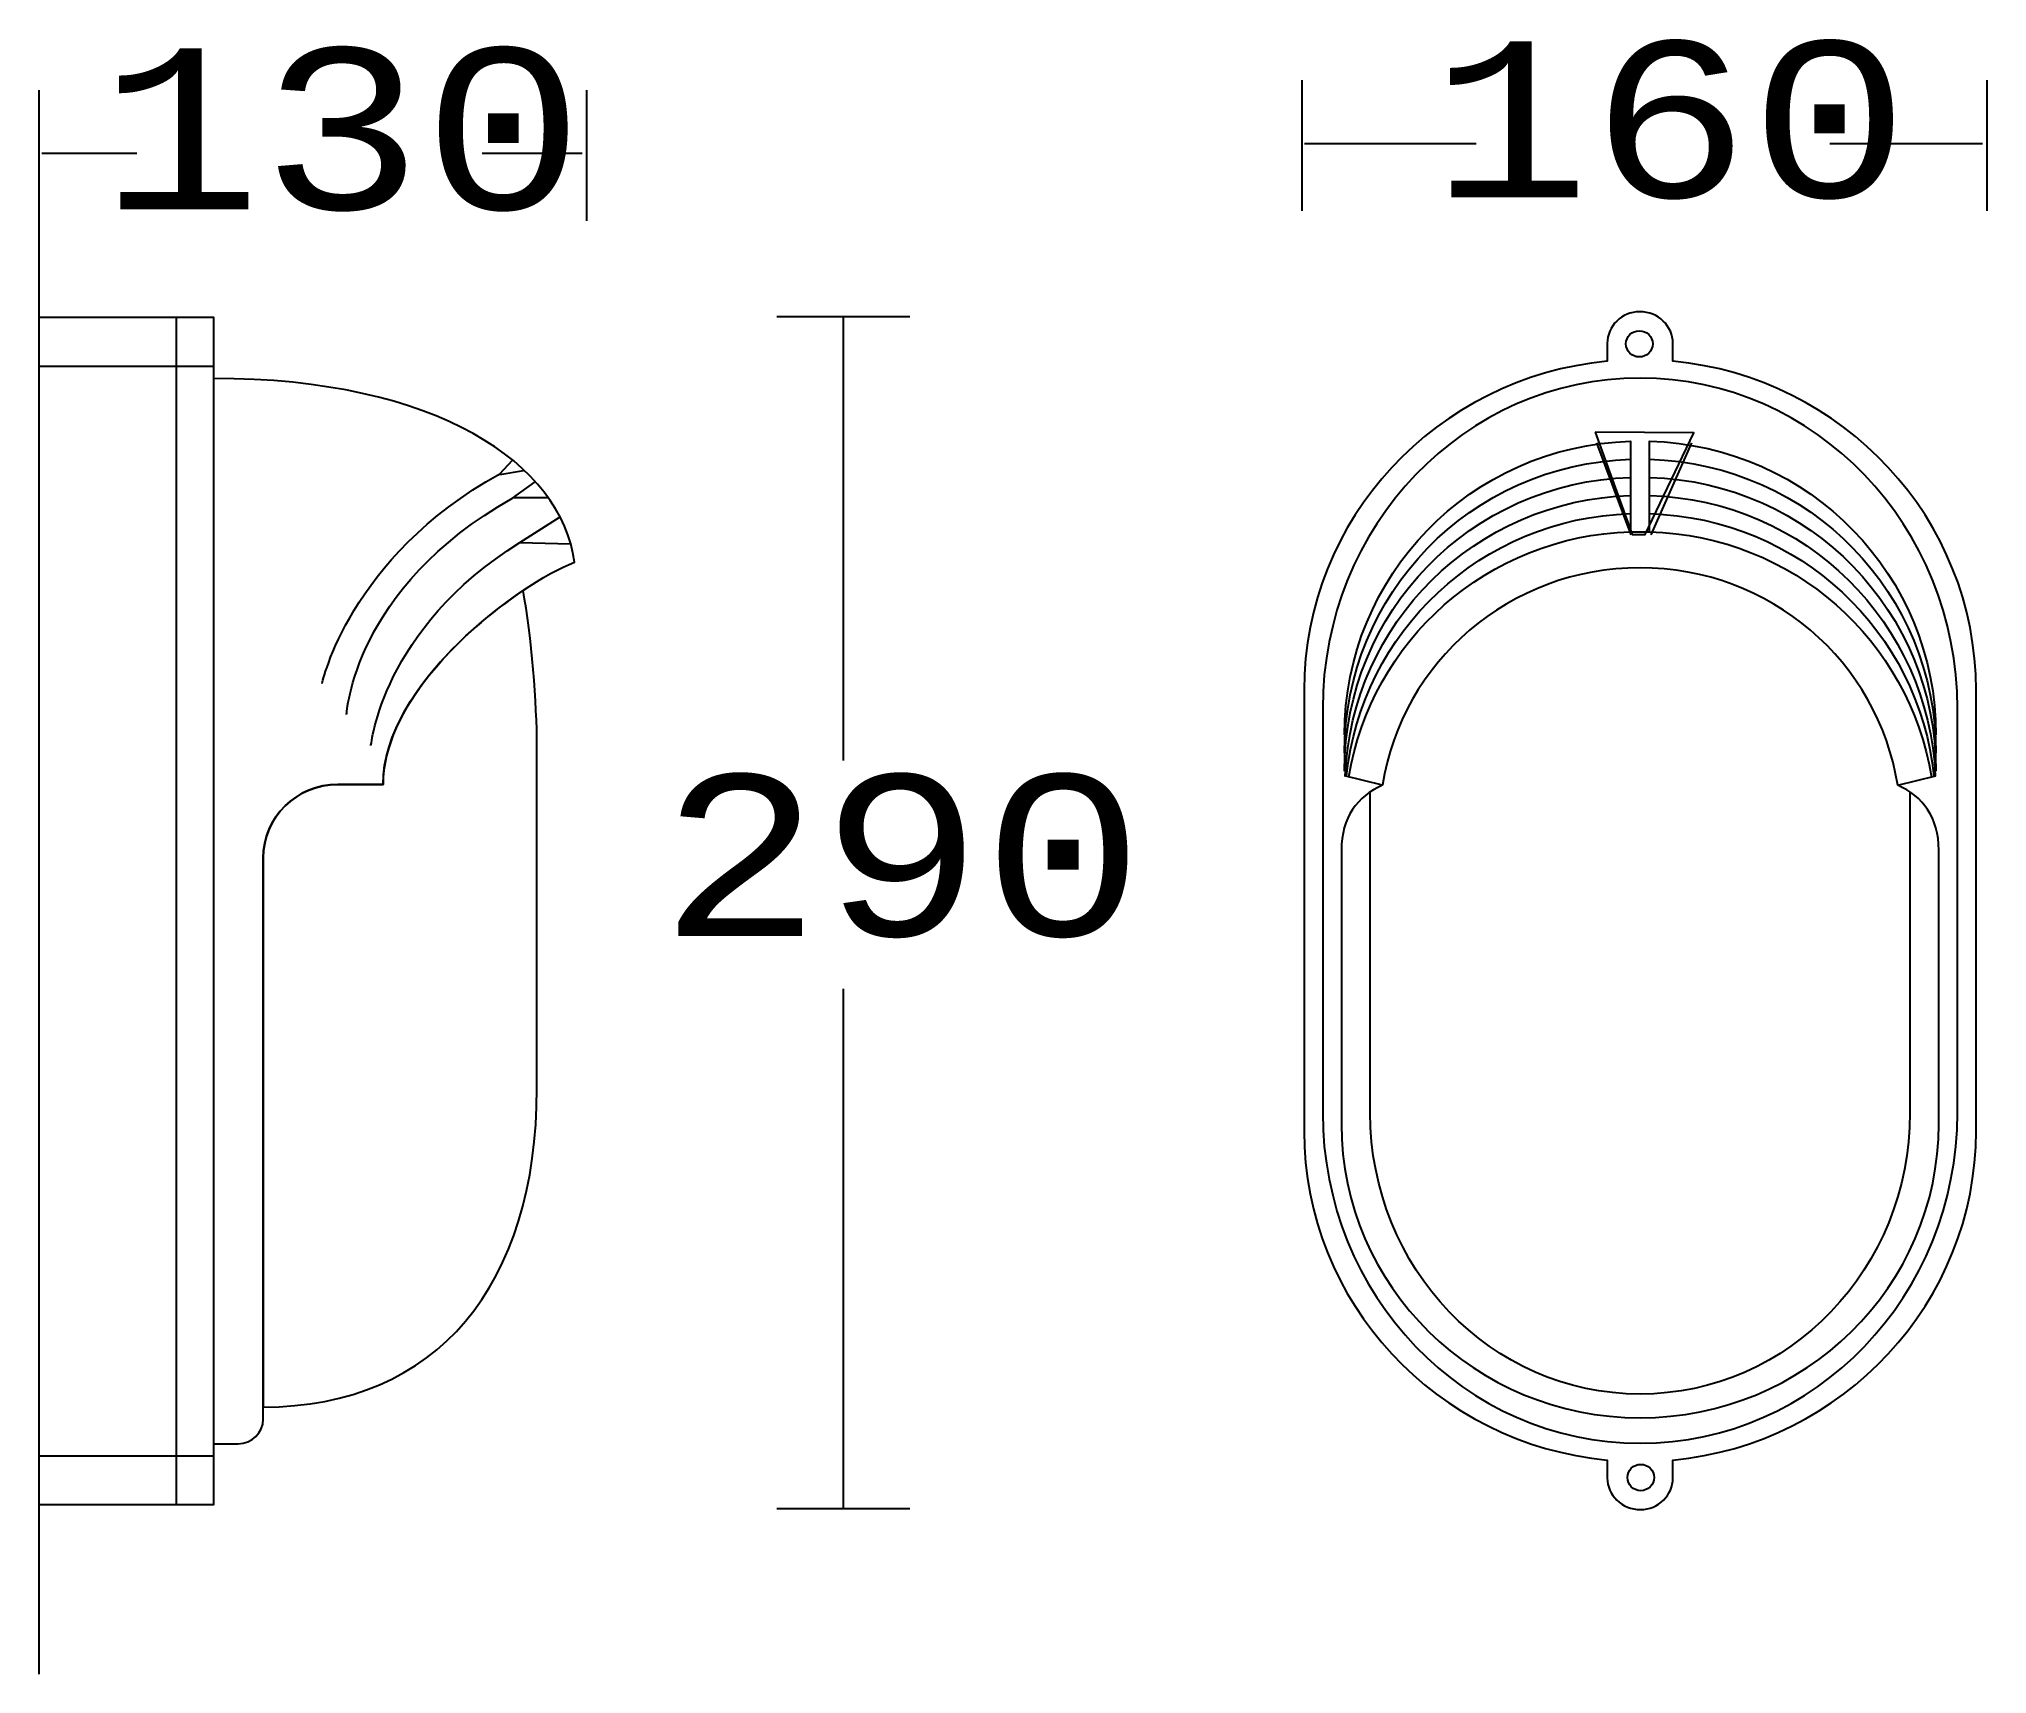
# Model space of a CAD drawing. Extents: x 78 to 299, y 71 to 256.
import ezdxf

# ---------------------------------------------------------------- set-up
doc = ezdxf.new("R2010")
doc.units = 0
doc.layers.add('LIVELLO_1', color=160, linetype='Continuous')
doc.styles.add('STD', font='txt')

# ---------------------------------------------------------------- blocks, each defined once
blk = doc.blocks.new('AI9-BLK1')
at = {"layer": 'LIVELLO_1', "color": 7}
for p, q in [((-91, 71.39), (-91, 86.16)), ((-29.11, 71.4), (-29.11, 86.16)), ((51.74, 72.51), (51.74, 87.27)), ((129.16, 72.52), (129.16, 87.28)), ((71.41, 80.1), (52.03, 80.1)), ((128.63, 80.1), (111.39, 80.1)), ((-91.02, 78.75), (-91.02, -92.87)), ((-79.97, 78.98), (-90.71, 78.98)), ((-29.64, 78.98), (-40.92, 78.98)), ((-75.52, 60.49), (-75.52, -73.76)), ((-7.61, 60.56), (7.39, 60.56)), ((-0.11, 60.56), (-0.11, 10.4)), ((-90.99, 54.95), (-71.31, 54.95)), ((85.03, 46.28), (88.89, 35.88)), ((95.77, 46.28), (91.15, 35.88)), ((-38.95, 42.7), (-36.26, 43.18)), ((-37.44, 40.12), (-33.44, 40.12)), ((88.87, 36.24), (91, 36.24)), ((-36.68, 35.02), (-30.95, 34.88)), ((60.82, 7.6), (56.52, 8.64)), ((119.06, 7.6), (123.37, 8.64)), ((-0.11, -15.43), (-0.11, -74.15)), ((-90.99, -68.22), (-71.31, -68.22)), ((-7.61, -74.15), (7.39, -74.15))]:
    blk.add_line(p, q, dxfattribs=at)
for points in [[(-90.99, 60.49), (-71.31, 60.49), (-71.31, -73.76), (-90.99, -73.76)], [(84.85, 47.5), (89.05, 35.92), (90.52, 35.92), (96.01, 47.43)]]:
    blk.add_lwpolyline(points, close=True, dxfattribs=at)
for centre, major_axis, ratio in [((89.86, 57.48), (-1.51, 0), 0.98249), ((90.02, -70.66), (1.51, 0), 0.984734)]:
    blk.add_ellipse(centre, major_axis=major_axis, ratio=ratio, dxfattribs=at)
for points, knots in [([(89.89, 61.11), (92.02, 61.11), (93.65, 59.51), (93.65, 57.52), (93.65, 57.52), (93.65, 55.52), (93.65, 55.52), (112.89, 53.68), (127.92, 37.73), (127.92, 18.33), (127.92, 18.33), (127.92, -31.5), (127.92, -31.5), (127.92, -50.9), (112.88, -66.85), (93.65, -68.69), (93.65, -68.69), (93.65, -70.69), (93.65, -70.69), (93.65, -72.67), (92.02, -74.28), (90, -74.28), (87.87, -74.28), (86.23, -72.67), (86.23, -70.69), (86.23, -70.69), (86.23, -68.69), (86.23, -68.69), (67, -66.85), (51.96, -50.9), (51.96, -31.5), (51.96, -31.5), (51.96, 18.33), (51.96, 18.33), (51.96, 37.73), (67, 53.68), (86.23, 55.52), (86.23, 55.52), (86.23, 57.52), (86.23, 57.52), (86.23, 59.51), (87.87, 61.11), (89.89, 61.11)], [0, 0, 0, 0, 1, 1, 1, 2, 2, 2, 3, 3, 3, 4, 4, 4, 5, 5, 5, 6, 6, 6, 7, 7, 7, 8, 8, 8, 9, 9, 9, 10, 10, 10, 11, 11, 11, 12, 12, 12, 13, 13, 13, 14, 14, 14, 14]), ([(-71.31, 53.57), (-45.99, 53.57), (-31.92, 43.88), (-30.51, 32.81), (-36.69, 30.41), (-52.13, 19.1), (-52.13, 7.68), (-52.13, 7.68), (-57.24, 7.68), (-57.24, 7.68), (-61.9, 7.68), (-65.68, 3.96), (-65.68, -0.62), (-65.68, -0.62), (-65.68, -64.07), (-65.68, -64.07), (-65.68, -65.6), (-66.94, -66.84), (-68.5, -66.84), (-68.5, -66.84), (-71.31, -66.84), (-71.31, -66.84), (-71.31, -66.84), (-71.31, 53.57), (-71.31, 53.57)], [0, 0, 0, 0, 1, 1, 1, 2, 2, 2, 3, 3, 3, 4, 4, 4, 5, 5, 5, 6, 6, 6, 7, 7, 7, 8, 8, 8, 8]), ([(89.94, 53.62), (89.94, 53.62), (89.94, 53.62), (89.94, 53.62), (109.75, 53.62), (125.81, 36.89), (125.81, 16.25), (125.81, 16.25), (125.81, -29.42), (125.81, -29.42), (125.81, -50.06), (109.75, -66.79), (89.94, -66.79), (70.13, -66.79), (54.07, -50.06), (54.07, -29.42), (54.07, -29.42), (54.07, 16.25), (54.07, 16.25), (54.07, 36.89), (70.13, 53.62), (89.94, 53.62)], [0, 0, 0, 0, 1, 1, 1, 2, 2, 2, 3, 3, 3, 4, 4, 4, 5, 5, 5, 6, 6, 6, 7, 7, 7, 7]), ([(56.54, 13.28), (56.54, 31.28), (70.74, 45.93), (88.87, 46.48), (88.87, 46.48), (88.87, 36.24), (88.87, 36.24)], [0, 0, 0, 0, 1, 1, 1, 2, 2, 2, 2]), ([(91, 36.24), (91, 36.24), (91, 46.48), (91, 46.48), (109.16, 45.95), (123.38, 31.29), (123.38, 13.28)], [0, 0, 0, 0, 1, 1, 1, 2, 2, 2, 2]), ([(-59.01, 19.1), (-59.01, 19.1), (-56.02, 33.32), (-38.95, 42.79), (-38.95, 42.79), (-37.5, 44.33), (-37.5, 44.33)], [0, 0, 0, 0, 1, 1, 1, 2, 2, 2, 2]), ([(-56.25, 15.59), (-56.25, 15.59), (-55.54, 29.86), (-37.5, 40.04), (-37.5, 40.04), (-34.95, 41.88), (-34.95, 41.88)], [0, 0, 0, 0, 1, 1, 1, 2, 2, 2, 2]), ([(-53.5, 12.07), (-53.5, 12.07), (-52.28, 25.31), (-36.68, 35.02), (-36.68, 35.02), (-32.12, 37.93), (-32.12, 37.93)], [0, 0, 0, 0, 1, 1, 1, 2, 2, 2, 2]), ([(89.94, 32.17), (104.7, 32.17), (116.87, 21.52), (119.06, 7.6), (121.9, 6.34), (123.7, 3.93), (123.7, 0.24), (123.7, 0.24), (123.7, -30.7), (123.7, -30.7), (123.7, -49.04), (108.59, -63.91), (89.94, -63.91), (71.3, -63.91), (56.19, -49.04), (56.19, -30.7), (56.19, -30.7), (56.19, 0.24), (56.19, 0.24), (56.19, 3.93), (57.98, 6.34), (60.82, 7.6), (63.01, 21.52), (75.18, 32.17), (89.94, 32.17)], [0, 0, 0, 0, 1, 1, 1, 2, 2, 2, 3, 3, 3, 4, 4, 4, 5, 5, 5, 6, 6, 6, 7, 7, 7, 8, 8, 8, 8]), ([(-36.31, 29.6), (-35.32, 24.58), (-34.74, 16.65), (-34.74, 12.05), (-34.74, 12.05), (-34.74, -4.56), (-34.74, -4.56), (-34.74, -4.56), (-34.74, -26.7), (-34.74, -26.7), (-34.74, -48.85), (-45.99, -62.69), (-65.68, -62.69), (-65.68, -62.69), (-65.68, -0.62), (-65.68, -0.62), (-65.68, 3.96), (-61.9, 7.68), (-57.24, 7.68), (-57.24, 7.68), (-52.13, 7.68), (-52.13, 7.68), (-52.13, 16.33), (-43.28, 24.9), (-36.31, 29.6)], [0, 0, 0, 0, 1, 1, 1, 2, 2, 2, 3, 3, 3, 4, 4, 4, 5, 5, 5, 6, 6, 6, 7, 7, 7, 8, 8, 8, 8]), ([(120.45, 6.76), (120.45, 6.76), (120.45, -29.45), (120.45, -29.45), (120.45, -47), (106.79, -61.23), (89.94, -61.23), (73.1, -61.23), (59.44, -47), (59.44, -29.45), (59.44, -29.45), (59.44, 6.76), (59.44, 6.76)], [0, 0, 0, 0, 1, 1, 1, 2, 2, 2, 3, 3, 3, 4, 4, 4, 4])]:
    blk.add_open_spline(points, degree=3, knots=knots, dxfattribs=at)
for points in [[(56.54, 11.23), (56.54, 29.23), (70.74, 43.88), (88.87, 44.43)], [(91.01, 44.43), (109.16, 43.9), (123.38, 29.24), (123.38, 11.23)], [(56.54, 9.19), (56.54, 27.18), (70.74, 41.83), (88.87, 42.39)], [(91.01, 42.39), (109.16, 41.85), (123.38, 27.19), (123.38, 9.19)], [(56.61, 8.62), (57.36, 25.93), (71.24, 39.8), (88.87, 40.34)], [(91, 40.34), (108.66, 39.82), (122.55, 25.94), (123.31, 8.62)], [(56.76, 8.6), (58.47, 24.95), (71.94, 37.77), (88.87, 38.29)], [(91, 38.29), (107.96, 37.79), (121.45, 24.97), (123.16, 8.6)], [(57.02, 8.51), (59.56, 23.92), (72.62, 35.74), (88.87, 36.24)], [(91, 36.24), (107.28, 35.76), (120.35, 23.93), (122.89, 8.51)]]:
    blk.add_open_spline(points, degree=3, dxfattribs=at)
at = {"layer": 'LIVELLO_1', "color": 7, "attachment_point": 1, "style": 'STD'}
for s, insert, char_height in [('\\fCourier|b0|i0;\\H18.2144;\\C7;130', (-84.16, 90.9), 18.2144), ('\\fCourier|b0|i0;\\H17.6362;\\W1.02;\\C7;160', (66.29, 91.67), 17.6362), ('\\fCourier|b0|i0;\\H18.2144;\\C7;290', (-20.89, 8.78), 18.2144)]:
    blk.add_mtext(s, dxfattribs=dict(at, insert=insert, char_height=char_height))

msp = doc.modelspace()

# ---------------------------------------------------------------- block references
at = {"layer": 'LIVELLO_1', "color": 7}
msp.add_blockref('AI9-BLK1', (169.39836, 164.217108), dxfattribs=at)

doc.saveas('drawing.dxf')
